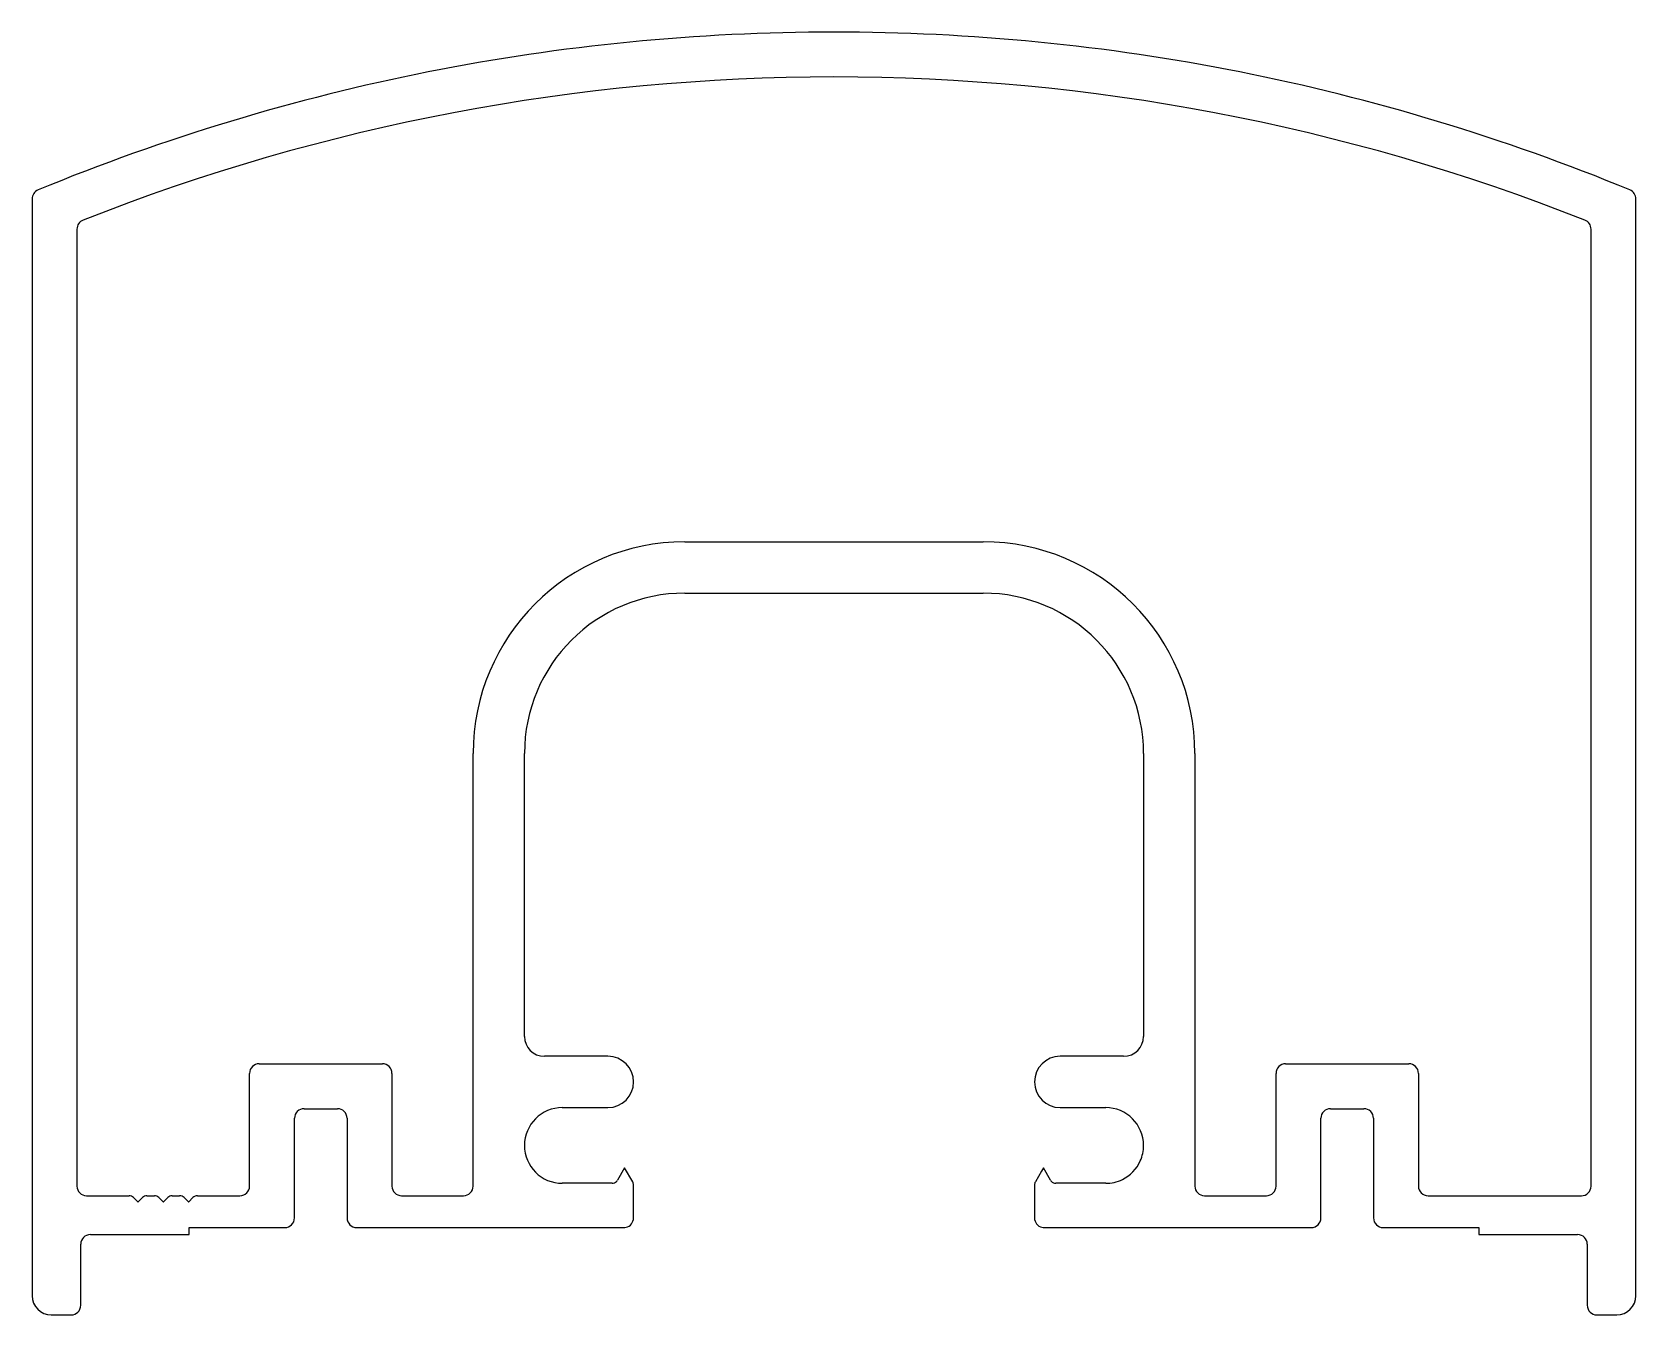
# Model space of a CAD drawing. Header units: inches. Extents: x -31.6 to 31.9, y -0.1 to 50.7.
import ezdxf

# ---------------------------------------------------------------- set-up
doc = ezdxf.new("R2010")
doc.units = ezdxf.units.IN
doc.header["$MEASUREMENT"] = 0
doc.layers.add('1', color=7, linetype='Continuous')

msp = doc.modelspace()

# ---------------------------------------------------------------- linework, layer by layer
at = {"color": 7}
for p, q in [((-29.788, 42.865), (-29.788, 4.974)), ((30.156, 4.974), (30.156, 42.865)), ((-5.721, 30.485), (6.09, 30.485)), ((-14.103, 4.974), (-14.103, 22.103)), ((14.472, 22.103), (14.472, 4.974)), ((-22.574, 9.818), (-17.697, 9.818)), ((18.065, 9.818), (22.942, 9.818)), ((-22.955, 4.974), (-22.955, 9.437)), ((-17.316, 9.437), (-17.316, 4.974)), ((17.684, 4.974), (17.684, 9.437)), ((23.323, 9.437), (23.323, 4.974)), ((-29.407, 4.593), (-27.725, 4.593)), ((-27.548, 4.52), (-27.377, 4.349)), ((-27.366, 4.349), (-27.194, 4.52)), ((-27.018, 4.593), (-26.725, 4.593)), ((-26.548, 4.52), (-26.377, 4.349)), ((-26.366, 4.349), (-26.194, 4.52)), ((-26.018, 4.593), (-25.725, 4.593)), ((-25.548, 4.52), (-25.377, 4.349)), ((-25.366, 4.349), (-25.195, 4.52)), ((-25.018, 4.593), (-23.336, 4.593)), ((-16.935, 4.593), (-14.484, 4.593)), ((14.853, 4.593), (17.303, 4.593)), ((23.704, 4.593), (29.775, 4.593))]:
    msp.add_line(p, q, dxfattribs=at)
for centre, radius, start, end in [((0.184, -31.882), 80.772, 68.40222, 111.59778), ((-29.407, 42.865), 0.381, 111.59778, 180), ((29.775, 42.865), 0.381, 360, 68.40222), ((-5.721, 22.103), 8.382, 90, 180), ((6.09, 22.103), 8.382, 0, 90), ((-22.574, 9.437), 0.381, 90, 180), ((-17.697, 9.437), 0.381, 360, 90), ((18.065, 9.437), 0.381, 90, 180), ((22.942, 9.437), 0.381, 0, 90), ((-29.407, 4.974), 0.381, 180, 270), ((-27.725, 4.343), 0.25, 45, 90), ((-27.018, 4.343), 0.25, 90, 135), ((-26.725, 4.343), 0.25, 45, 90), ((-26.018, 4.343), 0.25, 90, 135), ((-25.725, 4.343), 0.25, 45, 90), ((-25.018, 4.343), 0.25, 90, 135), ((-23.336, 4.974), 0.381, 270, 360), ((-16.935, 4.974), 0.381, 180, 270), ((-14.484, 4.974), 0.381, 270, 0), ((14.853, 4.974), 0.381, 180, 270), ((17.303, 4.974), 0.381, 270, 0), ((23.704, 4.974), 0.381, 180, 270), ((29.775, 4.974), 0.381, 270, 0.0061), ((-27.371, 4.354), 0.008, 225, 315), ((-26.371, 4.354), 0.008, 225, 315), ((-25.371, 4.354), 0.008, 225, 315)]:
    msp.add_arc(centre, radius, start, end, dxfattribs=at)
at = {"layer": '1', "color": 7, "linetype": 'Continuous'}
for p, q in [((-31.566, 44.064), (-31.566, 0.636)), ((31.934, 0.636), (31.934, 44.064)), ((-5.721, 28.453), (0.184, 28.453)), ((0.184, 28.453), (6.09, 28.453)), ((-12.071, 10.902), (-12.071, 22.103)), ((12.44, 22.103), (12.44, 10.902)), ((-8.769, 10.114), (-11.284, 10.114)), ((11.652, 10.114), (9.138, 10.114)), ((-21.177, 3.714), (-21.177, 7.659)), ((-20.796, 8.04), (-19.475, 8.04)), ((-19.094, 7.659), (-19.094, 5.759)), ((-10.573, 8.082), (-8.769, 8.082)), ((9.138, 8.082), (10.941, 8.082)), ((19.462, 3.714), (19.462, 7.659)), ((19.843, 8.04), (21.164, 8.04)), ((21.545, 7.659), (21.545, 6.792)), ((21.545, 6.792), (21.545, 5.351)), ((-19.094, 5.759), (-19.094, 4.328)), ((-9.793, 5.085), (-10.573, 5.085)), ((-8.604, 5.085), (-9.793, 5.085)), ((-8.105, 5.695), (-8.384, 5.212)), ((-7.787, 5.144), (-8.105, 5.695)), ((8.399, 5.566), (8.156, 5.144)), ((8.474, 5.695), (8.399, 5.566)), ((8.75, 5.216), (8.474, 5.695)), ((8.752, 5.212), (8.75, 5.216)), ((10.322, 5.085), (8.972, 5.085)), ((10.941, 5.085), (10.322, 5.085)), ((21.545, 5.351), (21.545, 3.92)), ((-7.753, 4.476), (-7.753, 5.017)), ((-7.753, 3.714), (-7.753, 4.476)), ((8.122, 5.017), (8.122, 4.403)), ((-19.094, 4.328), (-19.094, 3.714)), ((8.122, 4.403), (8.122, 3.714)), ((21.545, 3.92), (21.545, 3.714)), ((-25.343, 3.053), (-25.343, 3.333)), ((-25.343, 3.333), (-21.558, 3.333)), ((-18.713, 3.333), (-18.098, 3.333)), ((-18.098, 3.333), (-16.658, 3.333)), ((-16.658, 3.333), (-15.228, 3.333)), ((-15.228, 3.333), (-13.786, 3.333)), ((-13.786, 3.333), (-12.354, 3.333)), ((-12.354, 3.333), (-10.912, 3.333)), ((-10.912, 3.333), (-9.482, 3.333)), ((-9.482, 3.333), (-8.134, 3.333)), ((8.503, 3.333), (13.515, 3.333)), ((13.515, 3.333), (14.155, 3.333)), ((14.155, 3.333), (14.947, 3.333)), ((14.947, 3.333), (15.596, 3.333)), ((15.596, 3.333), (16.387, 3.333)), ((16.387, 3.333), (17.026, 3.333)), ((17.026, 3.333), (17.819, 3.333)), ((17.819, 3.333), (18.466, 3.333)), ((18.466, 3.333), (19.081, 3.333)), ((21.926, 3.333), (22.133, 3.333)), ((22.133, 3.333), (23.573, 3.333)), ((23.573, 3.333), (25.005, 3.333)), ((25.005, 3.333), (25.711, 3.333)), ((25.711, 3.333), (25.711, 3.053)), ((-29.639, 0.255), (-29.639, 2.672)), ((-29.258, 3.053), (-25.343, 3.053)), ((25.711, 3.053), (29.626, 3.053)), ((30.007, 2.672), (30.007, 2.633)), ((30.007, 2.633), (30.007, 1.202)), ((30.007, 1.202), (30.007, 0.255)), ((-30.804, -0.126), (-30.02, -0.126)), ((30.388, -0.126), (31.172, -0.126))]:
    msp.add_line(p, q, dxfattribs=at)
for centre, radius, start, end in [((0.184, -31.882), 82.55, 90, 112.44287), ((0.184, -31.882), 82.55, 67.55713, 90), ((-31.185, 44.064), 0.381, 112.44287, 180), ((31.553, 44.064), 0.381, 0, 67.55713), ((-5.721, 22.103), 6.35, 90, 180), ((6.09, 22.103), 6.35, 360, 90), ((-11.284, 10.902), 0.787, 180, 270), ((11.652, 10.902), 0.787, 270, 360), ((-8.769, 9.098), 1.016, 0, 90), ((9.138, 9.098), 1.016, 90, 180), ((-8.769, 9.098), 1.016, 270, 0), ((9.138, 9.098), 1.016, 180, 270), ((-20.796, 7.659), 0.381, 90, 180), ((-19.475, 7.659), 0.381, 0, 90), ((-10.573, 6.584), 1.499, 90, 180), ((10.941, 6.584), 1.499, 0, 90), ((19.843, 7.659), 0.381, 90, 180), ((21.164, 7.659), 0.381, 0, 90), ((-10.573, 6.584), 1.499, 180, 270), ((10.941, 6.584), 1.499, 335.86045, 0), ((10.941, 6.584), 1.499, 296.08555, 335.86045), ((-8.604, 5.339), 0.254, 270, 312.96826), ((-8.604, 5.339), 0.254, 312.96826, 330), ((-8.007, 5.017), 0.254, 0, 30), ((8.376, 5.017), 0.254, 150, 180), ((8.972, 5.339), 0.254, 210, 240.86085), ((8.972, 5.339), 0.254, 240.86085, 270), ((10.941, 6.584), 1.499, 270, 296.08555), ((-21.558, 3.714), 0.381, 270, 0), ((-18.713, 3.714), 0.381, 180, 270), ((-8.134, 3.714), 0.381, 270, 282.81434), ((-8.134, 3.714), 0.381, 282.81434, 0), ((8.503, 3.714), 0.381, 180, 257.18566), ((8.503, 3.714), 0.381, 257.18566, 270), ((19.081, 3.714), 0.381, 270, 0), ((21.926, 3.714), 0.381, 180, 270), ((-29.258, 2.672), 0.381, 90, 180), ((29.626, 2.672), 0.381, 0, 90), ((-30.804, 0.636), 0.762, 180, 270), ((31.172, 0.636), 0.762, 270, 0), ((-30.02, 0.255), 0.381, 270, 0), ((30.388, 0.255), 0.381, 180, 270)]:
    msp.add_arc(centre, radius, start, end, dxfattribs=at)

doc.saveas('drawing.dxf')
